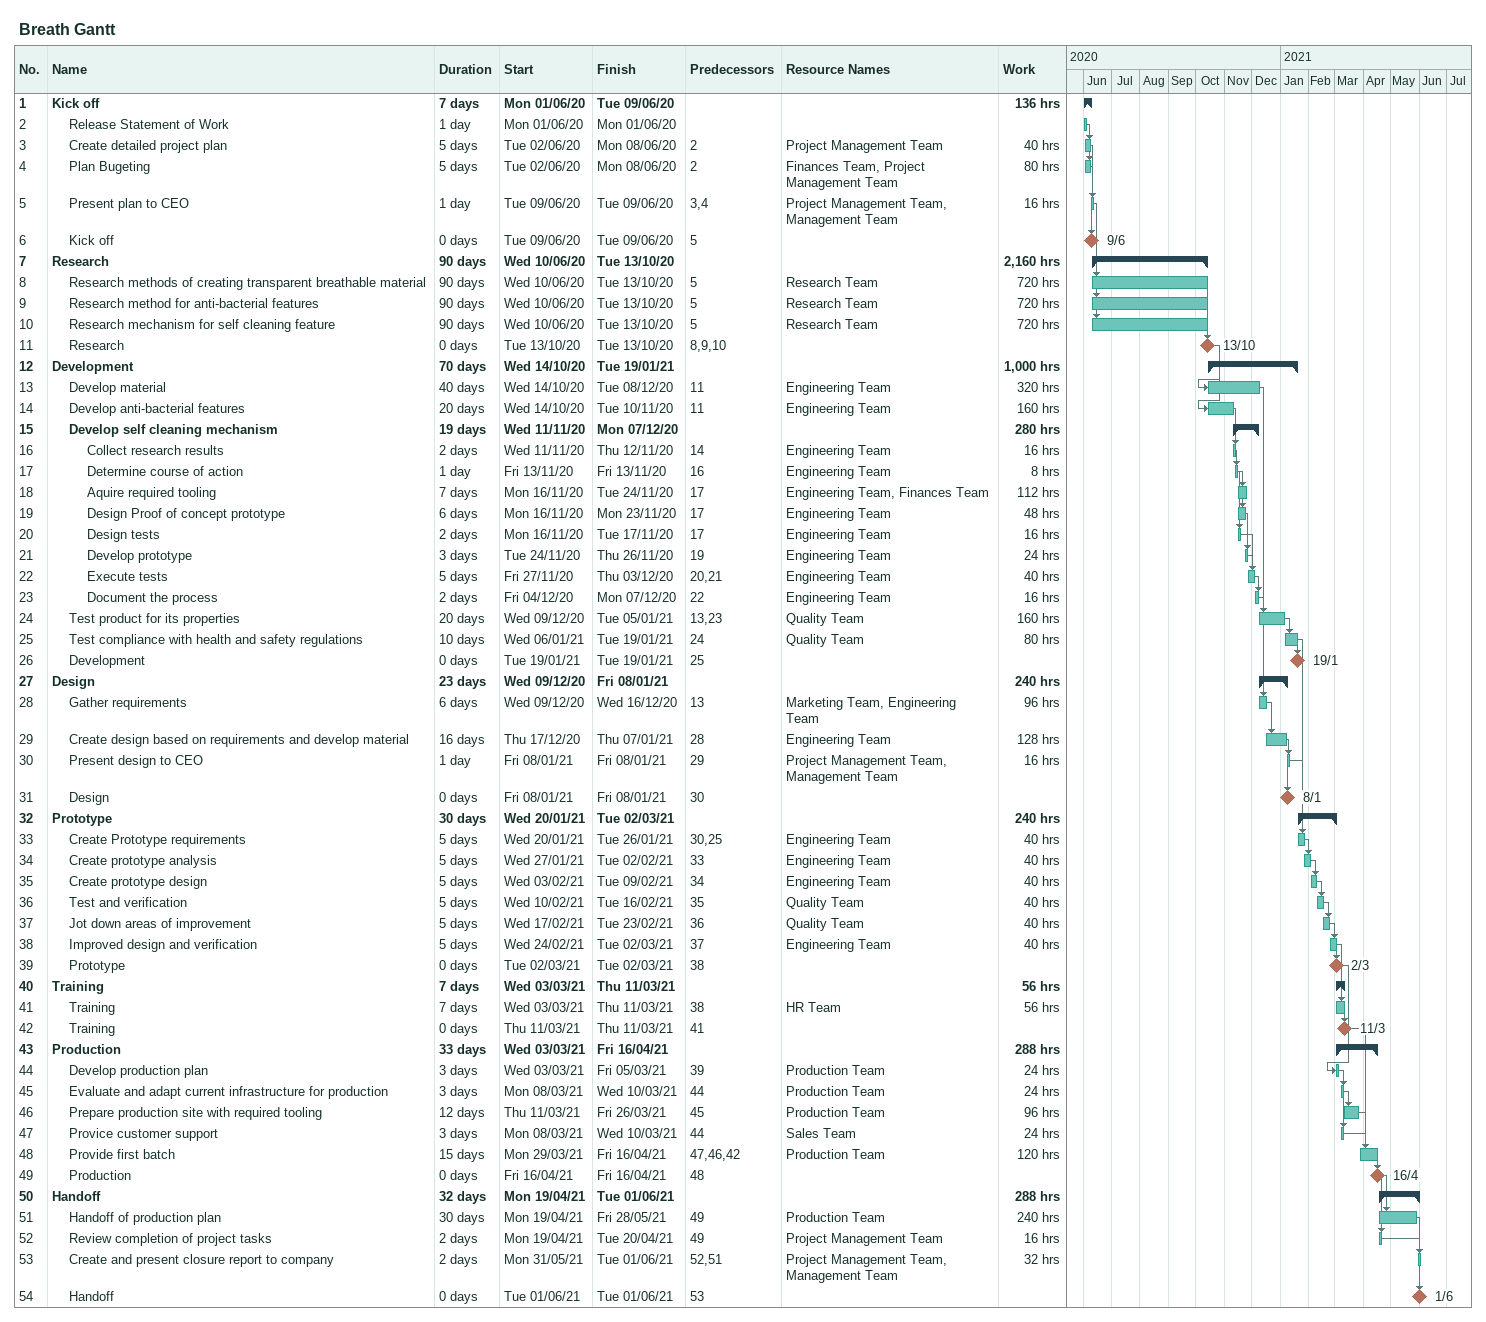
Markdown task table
Breath Gantt

| ID | Level | Task | Duration | Start | Finish | Predecessors | Resources | Work (h) |
|---|---|---|---|---|---|---|---|---|
| 1 | 1 | **Kick off** | 7d | 2020-06-01 | 2020-06-09 |  |  | 136 |
| 2 | 2 | Release Statement of Work | 1d | 2020-06-01 | 2020-06-01 |  |  |  |
| 3 | 2 | Create detailed project plan | 5d | 2020-06-02 | 2020-06-08 | 2 | Project Management Team | 40 |
| 4 | 2 | Plan Bugeting | 5d | 2020-06-02 | 2020-06-08 | 2 | Finances Team, Project Management Team | 80 |
| 5 | 2 | Present plan to CEO | 1d | 2020-06-09 | 2020-06-09 | 3, 4 | Project Management Team, Management Team | 16 |
| 6 | 2 | Kick off | 0d | 2020-06-09 | 2020-06-09 | 5 |  |  |
| 7 | 1 | **Research** | 90d | 2020-06-10 | 2020-10-13 |  |  | 2160 |
| 8 | 2 | Research methods of creating transparent breathable material | 90d | 2020-06-10 | 2020-10-13 | 5 | Research Team | 720 |
| 9 | 2 | Research method for anti-bacterial features | 90d | 2020-06-10 | 2020-10-13 | 5 | Research Team | 720 |
| 10 | 2 | Research mechanism for self cleaning feature | 90d | 2020-06-10 | 2020-10-13 | 5 | Research Team | 720 |
| 11 | 2 | Research | 0d | 2020-10-13 | 2020-10-13 | 8, 9, 10 |  |  |
| 12 | 1 | **Development** | 70d | 2020-10-14 | 2021-01-19 |  |  | 1000 |
| 13 | 2 | Develop material | 40d | 2020-10-14 | 2020-12-08 | 11 | Engineering Team | 320 |
| 14 | 2 | Develop anti-bacterial features | 20d | 2020-10-14 | 2020-11-10 | 11 | Engineering Team | 160 |
| 15 | 2 | **Develop self cleaning mechanism** | 19d | 2020-11-11 | 2020-12-07 |  |  | 280 |
| 16 | 3 | Collect research results | 2d | 2020-11-11 | 2020-11-12 | 14 | Engineering Team | 16 |
| 17 | 3 | Determine course of action | 1d | 2020-11-13 | 2020-11-13 | 16 | Engineering Team | 8 |
| 18 | 3 | Aquire required tooling | 7d | 2020-11-16 | 2020-11-24 | 17 | Engineering Team, Finances Team | 112 |
| 19 | 3 | Design Proof of concept prototype | 6d | 2020-11-16 | 2020-11-23 | 17 | Engineering Team | 48 |
| 20 | 3 | Design tests | 2d | 2020-11-16 | 2020-11-17 | 17 | Engineering Team | 16 |
| 21 | 3 | Develop prototype | 3d | 2020-11-24 | 2020-11-26 | 19 | Engineering Team | 24 |
| 22 | 3 | Execute tests | 5d | 2020-11-27 | 2020-12-03 | 20, 21 | Engineering Team | 40 |
| 23 | 3 | Document the process | 2d | 2020-12-04 | 2020-12-07 | 22 | Engineering Team | 16 |
| 24 | 2 | Test product for its properties | 20d | 2020-12-09 | 2021-01-05 | 13, 23 | Quality Team | 160 |
| 25 | 2 | Test compliance with health and safety regulations | 10d | 2021-01-06 | 2021-01-19 | 24 | Quality Team | 80 |
| 26 | 2 | Development | 0d | 2021-01-19 | 2021-01-19 | 25 |  |  |
| 27 | 1 | **Design** | 23d | 2020-12-09 | 2021-01-08 |  |  | 240 |
| 28 | 2 | Gather requirements | 6d | 2020-12-09 | 2020-12-16 | 13 | Marketing Team, Engineering Team | 96 |
| 29 | 2 | Create design based on requirements and develop material | 16d | 2020-12-17 | 2021-01-07 | 28 | Engineering Team | 128 |
| 30 | 2 | Present design to CEO | 1d | 2021-01-08 | 2021-01-08 | 29 | Project Management Team, Management Team | 16 |
| 31 | 2 | Design | 0d | 2021-01-08 | 2021-01-08 | 30 |  |  |
| 32 | 1 | **Prototype** | 30d | 2021-01-20 | 2021-03-02 |  |  | 240 |
| 33 | 2 | Create Prototype requirements | 5d | 2021-01-20 | 2021-01-26 | 30, 25 | Engineering Team | 40 |
| 34 | 2 | Create prototype analysis | 5d | 2021-01-27 | 2021-02-02 | 33 | Engineering Team | 40 |
| 35 | 2 | Create prototype design | 5d | 2021-02-03 | 2021-02-09 | 34 | Engineering Team | 40 |
| 36 | 2 | Test and verification | 5d | 2021-02-10 | 2021-02-16 | 35 | Quality Team | 40 |
| 37 | 2 | Jot down areas of improvement | 5d | 2021-02-17 | 2021-02-23 | 36 | Quality Team | 40 |
| 38 | 2 | Improved design and verification | 5d | 2021-02-24 | 2021-03-02 | 37 | Engineering Team | 40 |
| 39 | 2 | Prototype | 0d | 2021-03-02 | 2021-03-02 | 38 |  |  |
| 40 | 1 | **Training** | 7d | 2021-03-03 | 2021-03-11 |  |  | 56 |
| 41 | 2 | Training | 7d | 2021-03-03 | 2021-03-11 | 38 | HR Team | 56 |
| 42 | 2 | Training | 0d | 2021-03-11 | 2021-03-11 | 41 |  |  |
| 43 | 1 | **Production** | 33d | 2021-03-03 | 2021-04-16 |  |  | 288 |
| 44 | 2 | Develop production plan | 3d | 2021-03-03 | 2021-03-05 | 39 | Production Team | 24 |
| 45 | 2 | Evaluate and adapt current infrastructure for production | 3d | 2021-03-08 | 2021-03-10 | 44 | Production Team | 24 |
| 46 | 2 | Prepare production site with required tooling | 12d | 2021-03-11 | 2021-03-26 | 45 | Production Team | 96 |
| 47 | 2 | Provice customer support | 3d | 2021-03-08 | 2021-03-10 | 44 | Sales Team | 24 |
| 48 | 2 | Provide first batch | 15d | 2021-03-29 | 2021-04-16 | 47, 46, 42 | Production Team | 120 |
| 49 | 2 | Production | 0d | 2021-04-16 | 2021-04-16 | 48 |  |  |
| 50 | 1 | **Handoff** | 32d | 2021-04-19 | 2021-06-01 |  |  | 288 |
| 51 | 2 | Handoff of production plan | 30d | 2021-04-19 | 2021-05-28 | 49 | Production Team | 240 |
| 52 | 2 | Review completion of project tasks | 2d | 2021-04-19 | 2021-04-20 | 49 | Project Management Team | 16 |
| 53 | 2 | Create and present closure report to company | 2d | 2021-05-31 | 2021-06-01 | 52, 51 | Project Management Team, Management Team | 32 |
| 54 | 2 | Handoff | 0d | 2021-06-01 | 2021-06-01 | 53 |  |  |
